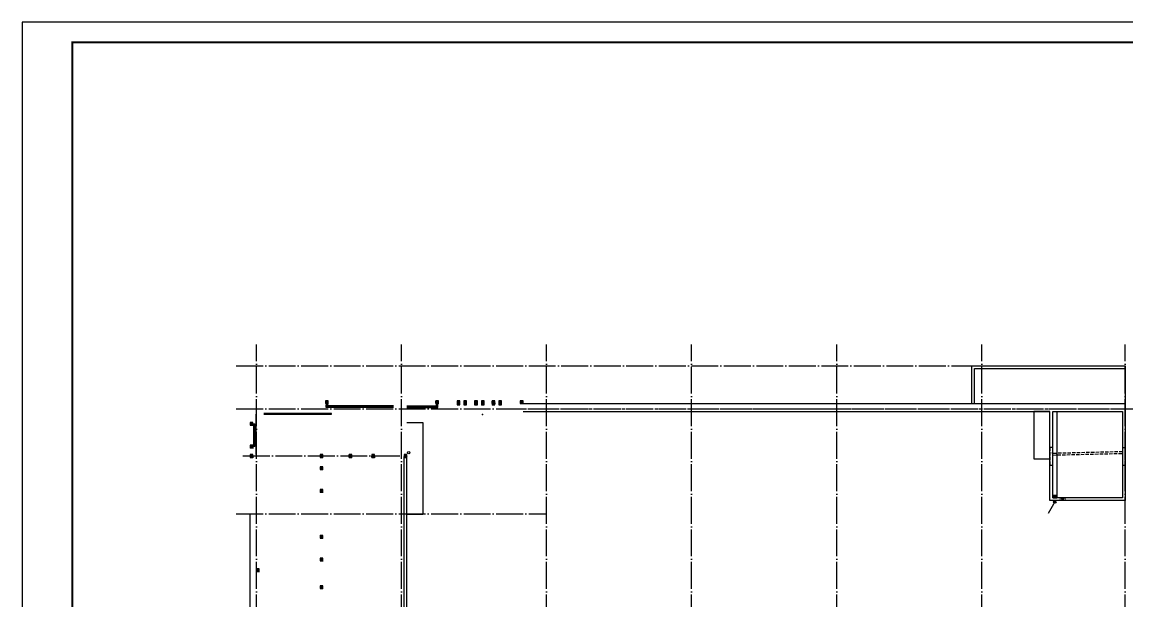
# Model space of a CAD drawing. Extents: x 6843040 to 15500510, y -6507076 to -4940511.
# Drawn here: x 9352617 to 9434853, y -5504777 to -5461736 of the extents above; entities that cross this region are included whole.
import ezdxf

# ---------------------------------------------------------------- set-up
doc = ezdxf.new("R2010")
doc.units = 0
doc.header["$LTSCALE"] = 1000
doc.header["$MEASUREMENT"] = 0
doc.linetypes.add('DASH', pattern=[0.35, 0.25, -0.1])
doc.linetypes.add('DOTE', pattern=[2.42, 2, -0.2, 0.02, -0.2])
for name, color, linetype in [('8', 8, 'Continuous'), ('BAR', 1, 'Continuous'), ('COLUMN', 10, 'Continuous'), ('DIM_SYMB', 3, 'Continuous'), ('DIM_雨水', 3, 'Continuous'), ('DOTE', 8, 'DOTE'), ('FLOOR', 9, 'Continuous'), ('plan-1', 40, 'Continuous'), ('PUB_HATCH', 8, 'Continuous'), ('PUB_TITLE', 4, 'Continuous'), ('RAIL', 163, 'Continuous'), ('ROOF', 7, 'Continuous'), ('STAIR', 2, 'Continuous'), ('VPIPE-雨水', 4, 'Continuous'), ('看线', 8, 'Continuous')]:
    doc.layers.add(name, color=color, linetype=linetype)

# ---------------------------------------------------------------- blocks, each defined once
blk = doc.blocks.new('电梯机房层构造柱0911')
at = {"layer": 'PUB_HATCH'}
h = blk.add_hatch(dxfattribs=at)
h.set_pattern_fill('钢筋混凝土', color=256, scale=25, angle=90, style=0)
h.set_pattern_definition([(134.999998, (-1437225.307, 1006033.8), (-44.194175, -44.194172), []), (140, (-1437225.3, 1006033.8), (15.68804, 179.315045), [18.75, -206.25]), (85, (-1437225.3, 1006033.8), (-188.048035, -34.68783), [15, -165]), (190.4514, (-1437224, 1006048.74), (-172.35988, 144.62735), [15.93505, -175.28553]), (136.1842, (-1437275.3, 1006033.8), (41.37976, 266.81026), [28.125, -309.375]), (186.6356, (-1437271.86, 1006056.03), (-243.52946, 233.66568), [23.90257, -262.92825]), (81.1842, (-1437275.3, 1006033.8), (-243.52964, 233.6655), [22.5, -247.5]), (111, (-1437262.8, 1006058.8), (100.65473, 149.22676), [18.75, -206.25]), (56, (-1437262.8, 1006058.8), (-181.28751, 60.82884), [15, -165]), (161.4514, (-1437254.42, 1006071.24), (-80.63262, 210.05566), [15.93505, -175.28553]), (127.499998, (-1437225.307, 1006033.8), (-83.223463, 3.039967), [0, -163, 0, -167.5, 0, -165.625]), (97.499998, (-1437225.31, 1006033.8), (-98.602926, 65.767388), [0, -95.5, 0, -159.25, 0, -63.125]), (57.499998, (-1437225.31, 1005978.05), (5.638722, 133.455609), [0, -62.5, 0, -195, 0, -258.75]), (47.499998, (-1437225.31, 1005953.05), (-25.02624, 145.796543), [0, -81.25, 0, -129.5, 0, -183.75])])
edge = h.paths.add_edge_path()
edge.add_line((-1130809, 1273515), (-1131009, 1273515))
edge.add_line((-1130809, 1273515), (-1130809, 1273715))
edge.add_line((-1130809, 1273715), (-1131009, 1273715))
edge.add_line((-1131009, 1273715), (-1131009, 1273515))
h = blk.add_hatch(dxfattribs=at)
h.set_pattern_fill('钢筋混凝土', color=256, scale=25, angle=90, style=0)
h.set_pattern_definition([(134.999998, (-1429025.307, 1006033.8), (-44.194175, -44.194172), []), (140, (-1429025.3, 1006033.8), (15.68804, 179.315045), [18.75, -206.25]), (85, (-1429025.3, 1006033.8), (-188.048035, -34.68783), [15, -165]), (190.4514, (-1429024, 1006048.74), (-172.35988, 144.62735), [15.93505, -175.28553]), (136.1842, (-1429075.3, 1006033.8), (41.37976, 266.81026), [28.125, -309.375]), (186.6356, (-1429071.86, 1006056.03), (-243.52946, 233.66568), [23.90257, -262.92825]), (81.1842, (-1429075.3, 1006033.8), (-243.52964, 233.6655), [22.5, -247.5]), (111, (-1429062.8, 1006058.8), (100.65473, 149.22676), [18.75, -206.25]), (56, (-1429062.8, 1006058.8), (-181.28751, 60.82884), [15, -165]), (161.4514, (-1429054.42, 1006071.24), (-80.63262, 210.05566), [15.93505, -175.28553]), (127.499998, (-1429025.307, 1006033.8), (-83.223463, 3.039967), [0, -163, 0, -167.5, 0, -165.625]), (97.499998, (-1429025.31, 1006033.8), (-98.602926, 65.767388), [0, -95.5, 0, -159.25, 0, -63.125]), (57.499998, (-1429025.31, 1005978.05), (5.638722, 133.455609), [0, -62.5, 0, -195, 0, -258.75]), (47.499998, (-1429025.31, 1005953.05), (-25.02624, 145.796543), [0, -81.25, 0, -129.5, 0, -183.75])])
edge = h.paths.add_edge_path()
edge.add_line((-1122609, 1273515), (-1122809, 1273515))
edge.add_line((-1122609, 1273515), (-1122609, 1273715))
edge.add_line((-1122609, 1273715), (-1122809, 1273715))
edge.add_line((-1122809, 1273715), (-1122809, 1273515))
h = blk.add_hatch(dxfattribs=at)
h.set_pattern_fill('钢筋混凝土', color=256, scale=25, angle=90, style=0)
h.set_pattern_definition([(134.999998, (-1427425.307, 1006033.8), (-44.194175, -44.194172), []), (140, (-1427425.3, 1006033.8), (15.68804, 179.315045), [18.75, -206.25]), (85, (-1427425.3, 1006033.8), (-188.048035, -34.68783), [15, -165]), (190.4514, (-1427424, 1006048.74), (-172.35988, 144.62735), [15.93505, -175.28553]), (136.1842, (-1427475.3, 1006033.8), (41.37976, 266.81026), [28.125, -309.375]), (186.6356, (-1427471.86, 1006056.03), (-243.52946, 233.66568), [23.90257, -262.92825]), (81.1842, (-1427475.3, 1006033.8), (-243.52964, 233.6655), [22.5, -247.5]), (111, (-1427462.8, 1006058.8), (100.65473, 149.22676), [18.75, -206.25]), (56, (-1427462.8, 1006058.8), (-181.28751, 60.82884), [15, -165]), (161.4514, (-1427454.42, 1006071.24), (-80.63262, 210.05566), [15.93505, -175.28553]), (127.499998, (-1427425.307, 1006033.8), (-83.223463, 3.039967), [0, -163, 0, -167.5, 0, -165.625]), (97.499998, (-1427425.31, 1006033.8), (-98.602926, 65.767388), [0, -95.5, 0, -159.25, 0, -63.125]), (57.499998, (-1427425.31, 1005978.05), (5.638722, 133.455609), [0, -62.5, 0, -195, 0, -258.75]), (47.499998, (-1427425.31, 1005953.05), (-25.02624, 145.796543), [0, -81.25, 0, -129.5, 0, -183.75])])
edge = h.paths.add_edge_path()
edge.add_line((-1121009, 1273415), (-1121209, 1273415))
edge.add_line((-1121009, 1273415), (-1121009, 1273715))
edge.add_line((-1121009, 1273715), (-1121209, 1273715))
edge.add_line((-1121209, 1273715), (-1121209, 1273415))
h = blk.add_hatch(dxfattribs=at)
h.set_pattern_fill('钢筋混凝土', color=256, scale=25, angle=90, style=0)
h.set_pattern_definition([(134.999998, (-1426925.307, 1006033.8), (-44.194175, -44.194172), []), (140, (-1426925.3, 1006033.8), (15.68804, 179.315045), [18.75, -206.25]), (85, (-1426925.3, 1006033.8), (-188.048035, -34.68783), [15, -165]), (190.4514, (-1426924, 1006048.74), (-172.35988, 144.62735), [15.93505, -175.28553]), (136.1842, (-1426975.3, 1006033.8), (41.37976, 266.81026), [28.125, -309.375]), (186.6356, (-1426971.86, 1006056.03), (-243.52946, 233.66568), [23.90257, -262.92825]), (81.1842, (-1426975.3, 1006033.8), (-243.52964, 233.6655), [22.5, -247.5]), (111, (-1426962.8, 1006058.8), (100.65473, 149.22676), [18.75, -206.25]), (56, (-1426962.8, 1006058.8), (-181.28751, 60.82884), [15, -165]), (161.4514, (-1426954.42, 1006071.24), (-80.63262, 210.05566), [15.93505, -175.28553]), (127.499998, (-1426925.307, 1006033.8), (-83.223463, 3.039967), [0, -163, 0, -167.5, 0, -165.625]), (97.499998, (-1426925.31, 1006033.8), (-98.602926, 65.767388), [0, -95.5, 0, -159.25, 0, -63.125]), (57.499998, (-1426925.31, 1005978.05), (5.638722, 133.455609), [0, -62.5, 0, -195, 0, -258.75]), (47.499998, (-1426925.31, 1005953.05), (-25.02624, 145.796543), [0, -81.25, 0, -129.5, 0, -183.75])])
edge = h.paths.add_edge_path()
edge.add_line((-1120509, 1273415), (-1120709, 1273415))
edge.add_line((-1120509, 1273415), (-1120509, 1273715))
edge.add_line((-1120509, 1273715), (-1120709, 1273715))
edge.add_line((-1120709, 1273715), (-1120709, 1273415))
h = blk.add_hatch(dxfattribs=at)
h.set_pattern_fill('钢筋混凝土', color=256, scale=25, angle=90, style=0)
h.set_pattern_definition([(134.999998, (-1426125.305, 1006033.8), (-44.194175, -44.194172), []), (140, (-1426125.3, 1006033.8), (15.68804, 179.315045), [18.75, -206.25]), (85, (-1426125.3, 1006033.8), (-188.048035, -34.68783), [15, -165]), (190.4514, (-1426124, 1006048.74), (-172.35988, 144.62735), [15.93505, -175.28553]), (136.1842, (-1426175.3, 1006033.8), (41.37976, 266.81026), [28.125, -309.375]), (186.6356, (-1426171.86, 1006056.03), (-243.52946, 233.66568), [23.90257, -262.92825]), (81.1842, (-1426175.3, 1006033.8), (-243.52964, 233.6655), [22.5, -247.5]), (111, (-1426162.8, 1006058.8), (100.65473, 149.22676), [18.75, -206.25]), (56, (-1426162.8, 1006058.8), (-181.28751, 60.82884), [15, -165]), (161.4514, (-1426154.42, 1006071.24), (-80.63262, 210.05566), [15.93505, -175.28553]), (127.499998, (-1426125.305, 1006033.8), (-83.223463, 3.039967), [0, -163, 0, -167.5, 0, -165.625]), (97.499998, (-1426125.305, 1006033.8), (-98.602926, 65.767388), [0, -95.5, 0, -159.25, 0, -63.125]), (57.499998, (-1426125.305, 1005978.05), (5.638722, 133.455609), [0, -62.5, 0, -195, 0, -258.75]), (47.499998, (-1426125.3, 1005953.05), (-25.02624, 145.796543), [0, -81.25, 0, -129.5, 0, -183.75])])
edge = h.paths.add_edge_path()
edge.add_line((-1119709, 1273415), (-1119909, 1273415))
edge.add_line((-1119709, 1273415), (-1119709, 1273715))
edge.add_line((-1119709, 1273715), (-1119909, 1273715))
edge.add_line((-1119909, 1273715), (-1119909, 1273415))
h = blk.add_hatch(dxfattribs=at)
h.set_pattern_fill('钢筋混凝土', color=256, scale=25, angle=90, style=0)
h.set_pattern_definition([(134.999998, (-1425625.305, 1006033.8), (-44.194175, -44.194172), []), (140, (-1425625.3, 1006033.8), (15.68804, 179.315045), [18.75, -206.25]), (85, (-1425625.3, 1006033.8), (-188.048035, -34.68783), [15, -165]), (190.4514, (-1425624, 1006048.74), (-172.35988, 144.62735), [15.93505, -175.28553]), (136.1842, (-1425675.3, 1006033.8), (41.37976, 266.81026), [28.125, -309.375]), (186.6356, (-1425671.86, 1006056.03), (-243.52946, 233.66568), [23.90257, -262.92825]), (81.1842, (-1425675.3, 1006033.8), (-243.52964, 233.6655), [22.5, -247.5]), (111, (-1425662.8, 1006058.8), (100.65473, 149.22676), [18.75, -206.25]), (56, (-1425662.8, 1006058.8), (-181.28751, 60.82884), [15, -165]), (161.4514, (-1425654.42, 1006071.24), (-80.63262, 210.05566), [15.93505, -175.28553]), (127.499998, (-1425625.305, 1006033.8), (-83.223463, 3.039967), [0, -163, 0, -167.5, 0, -165.625]), (97.499998, (-1425625.305, 1006033.8), (-98.602926, 65.767388), [0, -95.5, 0, -159.25, 0, -63.125]), (57.499998, (-1425625.305, 1005978.05), (5.638722, 133.455609), [0, -62.5, 0, -195, 0, -258.75]), (47.499998, (-1425625.3, 1005953.05), (-25.02624, 145.796543), [0, -81.25, 0, -129.5, 0, -183.75])])
edge = h.paths.add_edge_path()
edge.add_line((-1119209, 1273415), (-1119409, 1273415))
edge.add_line((-1119209, 1273415), (-1119209, 1273715))
edge.add_line((-1119209, 1273715), (-1119409, 1273715))
edge.add_line((-1119409, 1273715), (-1119409, 1273415))
h = blk.add_hatch(dxfattribs=at)
h.set_pattern_fill('钢筋混凝土', color=256, scale=25, angle=90, style=0)
h.set_pattern_definition([(134.999998, (-1424825.305, 1006033.8), (-44.194175, -44.194172), []), (140, (-1424825.3, 1006033.8), (15.68804, 179.315045), [18.75, -206.25]), (85, (-1424825.3, 1006033.8), (-188.048035, -34.68783), [15, -165]), (190.4514, (-1424824, 1006048.74), (-172.35988, 144.62735), [15.93505, -175.28553]), (136.1842, (-1424875.3, 1006033.8), (41.37976, 266.81026), [28.125, -309.375]), (186.6356, (-1424871.86, 1006056.03), (-243.52946, 233.66568), [23.90257, -262.92825]), (81.1842, (-1424875.3, 1006033.8), (-243.52964, 233.6655), [22.5, -247.5]), (111, (-1424862.8, 1006058.8), (100.65473, 149.22676), [18.75, -206.25]), (56, (-1424862.8, 1006058.8), (-181.28751, 60.82884), [15, -165]), (161.4514, (-1424854.42, 1006071.24), (-80.63262, 210.05566), [15.93505, -175.28553]), (127.499998, (-1424825.305, 1006033.8), (-83.223463, 3.039967), [0, -163, 0, -167.5, 0, -165.625]), (97.499998, (-1424825.305, 1006033.8), (-98.602926, 65.767388), [0, -95.5, 0, -159.25, 0, -63.125]), (57.499998, (-1424825.305, 1005978.05), (5.638722, 133.455609), [0, -62.5, 0, -195, 0, -258.75]), (47.499998, (-1424825.3, 1005953.05), (-25.02624, 145.796543), [0, -81.25, 0, -129.5, 0, -183.75])])
edge = h.paths.add_edge_path()
edge.add_line((-1118409, 1273415), (-1118609, 1273415))
edge.add_line((-1118409, 1273415), (-1118409, 1273715))
edge.add_line((-1118409, 1273715), (-1118609, 1273715))
edge.add_line((-1118609, 1273715), (-1118609, 1273415))
h = blk.add_hatch(dxfattribs=at)
h.set_pattern_fill('钢筋混凝土', color=256, scale=25, angle=90, style=0)
h.set_pattern_definition([(134.999998, (-1424325.305, 1006033.8), (-44.194175, -44.194172), []), (140, (-1424325.3, 1006033.8), (15.68804, 179.315045), [18.75, -206.25]), (85, (-1424325.3, 1006033.8), (-188.048035, -34.68783), [15, -165]), (190.4514, (-1424324, 1006048.74), (-172.35988, 144.62735), [15.93505, -175.28553]), (136.1842, (-1424375.3, 1006033.8), (41.37976, 266.81026), [28.125, -309.375]), (186.6356, (-1424371.86, 1006056.03), (-243.52946, 233.66568), [23.90257, -262.92825]), (81.1842, (-1424375.3, 1006033.8), (-243.52964, 233.6655), [22.5, -247.5]), (111, (-1424362.8, 1006058.8), (100.65473, 149.22676), [18.75, -206.25]), (56, (-1424362.8, 1006058.8), (-181.28751, 60.82884), [15, -165]), (161.4514, (-1424354.42, 1006071.24), (-80.63262, 210.05566), [15.93505, -175.28553]), (127.499998, (-1424325.305, 1006033.8), (-83.223463, 3.039967), [0, -163, 0, -167.5, 0, -165.625]), (97.499998, (-1424325.305, 1006033.8), (-98.602926, 65.767388), [0, -95.5, 0, -159.25, 0, -63.125]), (57.499998, (-1424325.305, 1005978.05), (5.638722, 133.455609), [0, -62.5, 0, -195, 0, -258.75]), (47.499998, (-1424325.3, 1005953.05), (-25.02624, 145.796543), [0, -81.25, 0, -129.5, 0, -183.75])])
edge = h.paths.add_edge_path()
edge.add_line((-1117909, 1273415), (-1118109, 1273415))
edge.add_line((-1117909, 1273415), (-1117909, 1273715))
edge.add_line((-1117909, 1273715), (-1118109, 1273715))
edge.add_line((-1118109, 1273715), (-1118109, 1273415))
h = blk.add_hatch(dxfattribs=at)
h.set_pattern_fill('钢筋混凝土', color=256, scale=25, angle=90, style=0)
h.set_pattern_definition([(134.999998, (-1422725.307, 1006033.8), (-44.194175, -44.194172), []), (140, (-1422725.3, 1006033.8), (15.68804, 179.315045), [18.75, -206.25]), (85, (-1422725.3, 1006033.8), (-188.048035, -34.68783), [15, -165]), (190.4514, (-1422724, 1006048.74), (-172.35988, 144.62735), [15.93505, -175.28553]), (136.1842, (-1422775.3, 1006033.8), (41.37976, 266.81026), [28.125, -309.375]), (186.6356, (-1422771.86, 1006056.03), (-243.52946, 233.66568), [23.90257, -262.92825]), (81.1842, (-1422775.3, 1006033.8), (-243.52964, 233.6655), [22.5, -247.5]), (111, (-1422762.8, 1006058.8), (100.65473, 149.22676), [18.75, -206.25]), (56, (-1422762.8, 1006058.8), (-181.28751, 60.82884), [15, -165]), (161.4514, (-1422754.42, 1006071.24), (-80.63262, 210.05566), [15.93505, -175.28553]), (127.499998, (-1422725.307, 1006033.8), (-83.223463, 3.039967), [0, -163, 0, -167.5, 0, -165.625]), (97.499998, (-1422725.31, 1006033.8), (-98.602926, 65.767388), [0, -95.5, 0, -159.25, 0, -63.125]), (57.499998, (-1422725.31, 1005978.05), (5.638722, 133.455609), [0, -62.5, 0, -195, 0, -258.75]), (47.499998, (-1422725.31, 1005953.05), (-25.02624, 145.796543), [0, -81.25, 0, -129.5, 0, -183.75])])
edge = h.paths.add_edge_path()
edge.add_line((-1116309, 1273515), (-1116509, 1273515))
edge.add_line((-1116309, 1273515), (-1116309, 1273715))
edge.add_line((-1116309, 1273715), (-1116509, 1273715))
edge.add_line((-1116509, 1273715), (-1116509, 1273515))
h = blk.add_hatch(dxfattribs=at)
h.set_pattern_fill('钢筋混凝土', color=256, scale=25, angle=90, style=0)
h.set_pattern_definition([(134.999998, (-1442825.3, 1004433.8), (-44.194175, -44.194172), []), (140, (-1442825.3, 1004433.8), (15.68804, 179.315045), [18.75, -206.25]), (85, (-1442825.3, 1004433.8), (-188.048035, -34.68783), [15, -165]), (190.4514, (-1442824, 1004448.74), (-172.35988, 144.62735), [15.93505, -175.28553]), (136.1842, (-1442875.3, 1004433.8), (41.37976, 266.81026), [28.125, -309.375]), (186.6356, (-1442871.85, 1004456.03), (-243.52946, 233.66568), [23.90257, -262.92825]), (81.1842, (-1442875.3, 1004433.8), (-243.52964, 233.6655), [22.5, -247.5]), (111, (-1442862.8, 1004458.8), (100.65473, 149.22676), [18.75, -206.25]), (56, (-1442862.8, 1004458.8), (-181.28751, 60.82884), [15, -165]), (161.4514, (-1442854.41, 1004471.24), (-80.63262, 210.05566), [15.93505, -175.28553]), (127.499998, (-1442825.3, 1004433.8), (-83.223463, 3.039967), [0, -163, 0, -167.5, 0, -165.625]), (97.499998, (-1442825.3, 1004433.8), (-98.602926, 65.767388), [0, -95.5, 0, -159.25, 0, -63.125]), (57.499998, (-1442825.3, 1004378.05), (5.638722, 133.455609), [0, -62.5, 0, -195, 0, -258.75]), (47.499998, (-1442825.3, 1004353.05), (-25.02624, 145.796543), [0, -81.25, 0, -129.5, 0, -183.75])])
edge = h.paths.add_edge_path()
edge.add_line((-1136409, 1271915), (-1136609, 1271915))
edge.add_line((-1136409, 1271915), (-1136409, 1272115))
edge.add_line((-1136409, 1272115), (-1136609, 1272115))
edge.add_line((-1136609, 1272115), (-1136609, 1271915))
h = blk.add_hatch(dxfattribs=at)
h.set_pattern_fill('钢筋混凝土', color=256, scale=25, angle=90, style=0)
h.set_pattern_definition([(134.999998, (-1442825.3, 1002733.8), (-44.194175, -44.194172), []), (140, (-1442825.3, 1002733.8), (15.68804, 179.315045), [18.75, -206.25]), (85, (-1442825.3, 1002733.8), (-188.048035, -34.68783), [15, -165]), (190.4514, (-1442824, 1002748.74), (-172.35988, 144.62735), [15.93505, -175.28553]), (136.1842, (-1442875.3, 1002733.8), (41.37976, 266.81026), [28.125, -309.375]), (186.6356, (-1442871.85, 1002756.03), (-243.52946, 233.66568), [23.90257, -262.92825]), (81.1842, (-1442875.3, 1002733.8), (-243.52964, 233.6655), [22.5, -247.5]), (111, (-1442862.8, 1002758.8), (100.65473, 149.22676), [18.75, -206.25]), (56, (-1442862.8, 1002758.8), (-181.28751, 60.82884), [15, -165]), (161.4514, (-1442854.41, 1002771.24), (-80.63262, 210.05566), [15.93505, -175.28553]), (127.499998, (-1442825.3, 1002733.8), (-83.223463, 3.039967), [0, -163, 0, -167.5, 0, -165.625]), (97.499998, (-1442825.3, 1002733.8), (-98.602926, 65.767388), [0, -95.5, 0, -159.25, 0, -63.125]), (57.499998, (-1442825.3, 1002678.05), (5.638722, 133.455609), [0, -62.5, 0, -195, 0, -258.75]), (47.499998, (-1442825.3, 1002653.05), (-25.02624, 145.796543), [0, -81.25, 0, -129.5, 0, -183.75])])
edge = h.paths.add_edge_path()
edge.add_line((-1136409, 1270215), (-1136609, 1270215))
edge.add_line((-1136409, 1270215), (-1136409, 1270415))
edge.add_line((-1136409, 1270415), (-1136609, 1270415))
edge.add_line((-1136609, 1270415), (-1136609, 1270215))
h = blk.add_hatch(dxfattribs=at)
h.set_pattern_fill('钢筋混凝土', color=256, scale=25, angle=90, style=0)
h.set_pattern_definition([(134.999998, (-1442825.307, 1002033.8), (-44.194175, -44.194172), []), (140, (-1442825.3, 1002033.8), (15.68804, 179.315045), [18.75, -206.25]), (85, (-1442825.3, 1002033.8), (-188.048035, -34.68783), [15, -165]), (190.4514, (-1442824, 1002048.74), (-172.35988, 144.62735), [15.93505, -175.28553]), (136.1842, (-1442875.3, 1002033.8), (41.37976, 266.81026), [28.125, -309.375]), (186.6356, (-1442871.86, 1002056.03), (-243.52946, 233.66568), [23.90257, -262.92825]), (81.1842, (-1442875.3, 1002033.8), (-243.52964, 233.6655), [22.5, -247.5]), (111, (-1442862.8, 1002058.8), (100.65473, 149.22676), [18.75, -206.25]), (56, (-1442862.8, 1002058.8), (-181.28751, 60.82884), [15, -165]), (161.4514, (-1442854.42, 1002071.24), (-80.63262, 210.05566), [15.93505, -175.28553]), (127.499998, (-1442825.307, 1002033.8), (-83.223463, 3.039967), [0, -163, 0, -167.5, 0, -165.625]), (97.499998, (-1442825.31, 1002033.8), (-98.602926, 65.767388), [0, -95.5, 0, -159.25, 0, -63.125]), (57.499998, (-1442825.31, 1001978.05), (5.638722, 133.455609), [0, -62.5, 0, -195, 0, -258.75]), (47.499998, (-1442825.31, 1001953.05), (-25.02624, 145.796543), [0, -81.25, 0, -129.5, 0, -183.75])])
edge = h.paths.add_edge_path()
edge.add_line((-1136409, 1269515), (-1136609, 1269515))
edge.add_line((-1136409, 1269515), (-1136409, 1269715))
edge.add_line((-1136409, 1269715), (-1136609, 1269715))
edge.add_line((-1136609, 1269715), (-1136609, 1269515))
h = blk.add_hatch(dxfattribs=at)
h.set_pattern_fill('钢筋混凝土', color=256, scale=25, angle=90, style=0)
h.set_pattern_definition([(134.999998, (-1437625.3, 1002033.8), (-44.194175, -44.194172), []), (140, (-1437625.3, 1002033.8), (15.68804, 179.315045), [18.75, -206.25]), (85, (-1437625.3, 1002033.8), (-188.048035, -34.68783), [15, -165]), (190.4514, (-1437624, 1002048.74), (-172.35988, 144.62735), [15.93505, -175.28553]), (136.1842, (-1437675.3, 1002033.8), (41.37976, 266.81026), [28.125, -309.375]), (186.6356, (-1437671.85, 1002056.03), (-243.52946, 233.66568), [23.90257, -262.92825]), (81.1842, (-1437675.3, 1002033.8), (-243.52964, 233.6655), [22.5, -247.5]), (111, (-1437662.8, 1002058.8), (100.65473, 149.22676), [18.75, -206.25]), (56, (-1437662.8, 1002058.8), (-181.28751, 60.82884), [15, -165]), (161.4514, (-1437654.41, 1002071.24), (-80.63262, 210.05566), [15.93505, -175.28553]), (127.499998, (-1437625.3, 1002033.8), (-83.223463, 3.039967), [0, -163, 0, -167.5, 0, -165.625]), (97.499998, (-1437625.3, 1002033.8), (-98.602926, 65.767388), [0, -95.5, 0, -159.25, 0, -63.125]), (57.499998, (-1437625.3, 1001978.05), (5.638722, 133.455609), [0, -62.5, 0, -195, 0, -258.75]), (47.499998, (-1437625.3, 1001953.05), (-25.02624, 145.796543), [0, -81.25, 0, -129.5, 0, -183.75])])
edge = h.paths.add_edge_path()
edge.add_line((-1131209, 1269515), (-1131409, 1269515))
edge.add_line((-1131209, 1269515), (-1131209, 1269715))
edge.add_line((-1131209, 1269715), (-1131409, 1269715))
edge.add_line((-1131409, 1269715), (-1131409, 1269515))
h = blk.add_hatch(dxfattribs=at)
h.set_pattern_fill('钢筋混凝土', color=256, scale=25, angle=90, style=0)
h.set_pattern_definition([(134.999998, (-1435475.304, 1002033.8), (-44.194175, -44.194172), []), (140, (-1435475.3, 1002033.8), (15.68804, 179.315045), [18.75, -206.25]), (85, (-1435475.3, 1002033.8), (-188.048035, -34.68783), [15, -165]), (190.4514, (-1435474, 1002048.74), (-172.35988, 144.62735), [15.93505, -175.28553]), (136.1842, (-1435525.3, 1002033.8), (41.37976, 266.81026), [28.125, -309.375]), (186.6356, (-1435521.86, 1002056.03), (-243.52946, 233.66568), [23.90257, -262.92825]), (81.1842, (-1435525.3, 1002033.8), (-243.52964, 233.6655), [22.5, -247.5]), (111, (-1435512.8, 1002058.8), (100.65473, 149.22676), [18.75, -206.25]), (56, (-1435512.8, 1002058.8), (-181.28751, 60.82884), [15, -165]), (161.4514, (-1435504.42, 1002071.24), (-80.63262, 210.05566), [15.93505, -175.28553]), (127.499998, (-1435475.304, 1002033.8), (-83.223463, 3.039967), [0, -163, 0, -167.5, 0, -165.625]), (97.499998, (-1435475.3, 1002033.8), (-98.602926, 65.767388), [0, -95.5, 0, -159.25, 0, -63.125]), (57.499998, (-1435475.304, 1001978.05), (5.638722, 133.455609), [0, -62.5, 0, -195, 0, -258.75]), (47.499998, (-1435475.3, 1001953.05), (-25.02624, 145.796543), [0, -81.25, 0, -129.5, 0, -183.75])])
edge = h.paths.add_edge_path()
edge.add_line((-1129059, 1269515), (-1129259, 1269515))
edge.add_line((-1129059, 1269515), (-1129059, 1269715))
edge.add_line((-1129059, 1269715), (-1129259, 1269715))
edge.add_line((-1129259, 1269715), (-1129259, 1269515))
h = blk.add_hatch(dxfattribs=at)
h.set_pattern_fill('钢筋混凝土', color=256, scale=25, angle=90, style=0)
h.set_pattern_definition([(134.999998, (-1433775.303, 1002033.8), (-44.194175, -44.194172), []), (140, (-1433775.3, 1002033.8), (15.68804, 179.315045), [18.75, -206.25]), (85, (-1433775.3, 1002033.8), (-188.048035, -34.68783), [15, -165]), (190.4514, (-1433774, 1002048.74), (-172.35988, 144.62735), [15.93505, -175.28553]), (136.1842, (-1433825.3, 1002033.8), (41.37976, 266.81026), [28.125, -309.375]), (186.6356, (-1433821.85, 1002056.03), (-243.52946, 233.66568), [23.90257, -262.92825]), (81.1842, (-1433825.3, 1002033.8), (-243.52964, 233.6655), [22.5, -247.5]), (111, (-1433812.8, 1002058.8), (100.65473, 149.22676), [18.75, -206.25]), (56, (-1433812.8, 1002058.8), (-181.28751, 60.82884), [15, -165]), (161.4514, (-1433804.42, 1002071.24), (-80.63262, 210.05566), [15.93505, -175.28553]), (127.499998, (-1433775.303, 1002033.8), (-83.223463, 3.039967), [0, -163, 0, -167.5, 0, -165.625]), (97.499998, (-1433775.3, 1002033.8), (-98.602926, 65.767388), [0, -95.5, 0, -159.25, 0, -63.125]), (57.499998, (-1433775.3, 1001978.05), (5.638722, 133.455609), [0, -62.5, 0, -195, 0, -258.75]), (47.499998, (-1433775.3, 1001953.05), (-25.02624, 145.796543), [0, -81.25, 0, -129.5, 0, -183.75])])
edge = h.paths.add_edge_path()
edge.add_line((-1127359, 1269515), (-1127559, 1269515))
edge.add_line((-1127359, 1269515), (-1127359, 1269715))
edge.add_line((-1127359, 1269715), (-1127559, 1269715))
edge.add_line((-1127559, 1269715), (-1127559, 1269515))
h = blk.add_hatch(dxfattribs=at)
h.set_pattern_fill('钢筋混凝土', color=256, scale=25, angle=90, style=0)
h.set_pattern_definition([(134.999998, (-1431375.3, 1002033.8), (-44.194175, -44.194172), []), (140, (-1431375.3, 1002033.8), (15.68804, 179.315045), [18.75, -206.25]), (85, (-1431375.3, 1002033.8), (-188.048035, -34.68783), [15, -165]), (190.4514, (-1431373.99, 1002048.74), (-172.35988, 144.62735), [15.93505, -175.28553]), (136.1842, (-1431425.3, 1002033.8), (41.37976, 266.81026), [28.125, -309.375]), (186.6356, (-1431421.85, 1002056.03), (-243.52946, 233.66568), [23.90257, -262.92825]), (81.1842, (-1431425.3, 1002033.8), (-243.52964, 233.6655), [22.5, -247.5]), (111, (-1431412.8, 1002058.8), (100.65473, 149.22676), [18.75, -206.25]), (56, (-1431412.8, 1002058.8), (-181.28751, 60.82884), [15, -165]), (161.4514, (-1431404.41, 1002071.24), (-80.63262, 210.05566), [15.93505, -175.28553]), (127.499998, (-1431375.3, 1002033.8), (-83.223463, 3.039967), [0, -163, 0, -167.5, 0, -165.625]), (97.499998, (-1431375.3, 1002033.8), (-98.602926, 65.767388), [0, -95.5, 0, -159.25, 0, -63.125]), (57.499998, (-1431375.3, 1001978.05), (5.638722, 133.455609), [0, -62.5, 0, -195, 0, -258.75]), (47.499998, (-1431375.3, 1001953.05), (-25.02624, 145.796543), [0, -81.25, 0, -129.5, 0, -183.75])])
edge = h.paths.add_edge_path()
edge.add_line((-1124959, 1269515), (-1125159, 1269515))
edge.add_line((-1124959, 1269515), (-1124959, 1269715))
edge.add_line((-1124959, 1269715), (-1125159, 1269715))
edge.add_line((-1125159, 1269715), (-1125159, 1269515))
h = blk.add_hatch(dxfattribs=at)
h.set_pattern_fill('钢筋混凝土', color=256, scale=25, angle=90, style=0)
h.set_pattern_definition([(134.999998, (-1437625.3, 1001133.8), (-44.194175, -44.194172), []), (140, (-1437625.3, 1001133.8), (15.68804, 179.315045), [18.75, -206.25]), (85, (-1437625.3, 1001133.8), (-188.048035, -34.68783), [15, -165]), (190.4514, (-1437624, 1001148.74), (-172.35988, 144.62735), [15.93505, -175.28553]), (136.1842, (-1437675.3, 1001133.8), (41.37976, 266.81026), [28.125, -309.375]), (186.6356, (-1437671.85, 1001156.03), (-243.52946, 233.66568), [23.90257, -262.92825]), (81.1842, (-1437675.3, 1001133.8), (-243.52964, 233.6655), [22.5, -247.5]), (111, (-1437662.8, 1001158.8), (100.65473, 149.22676), [18.75, -206.25]), (56, (-1437662.8, 1001158.8), (-181.28751, 60.82884), [15, -165]), (161.4514, (-1437654.41, 1001171.24), (-80.63262, 210.05566), [15.93505, -175.28553]), (127.499998, (-1437625.3, 1001133.8), (-83.223463, 3.039967), [0, -163, 0, -167.5, 0, -165.625]), (97.499998, (-1437625.3, 1001133.8), (-98.602926, 65.767388), [0, -95.5, 0, -159.25, 0, -63.125]), (57.499998, (-1437625.3, 1001078.05), (5.638722, 133.455609), [0, -62.5, 0, -195, 0, -258.75]), (47.499998, (-1437625.3, 1001053.05), (-25.02624, 145.796543), [0, -81.25, 0, -129.5, 0, -183.75])])
edge = h.paths.add_edge_path()
edge.add_line((-1131209, 1268615), (-1131409, 1268615))
edge.add_line((-1131209, 1268615), (-1131209, 1268815))
edge.add_line((-1131209, 1268815), (-1131409, 1268815))
edge.add_line((-1131409, 1268815), (-1131409, 1268615))
h = blk.add_hatch(dxfattribs=at)
h.set_pattern_fill('钢筋混凝土', color=256, scale=25, angle=90, style=0)
h.set_pattern_definition([(134.999998, (-1437625.307, 999433.8), (-44.194175, -44.194172), []), (140, (-1437625.3, 999433.8), (15.68804, 179.315045), [18.75, -206.25]), (85, (-1437625.3, 999433.8), (-188.048035, -34.68783), [15, -165]), (190.4514, (-1437624, 999448.74), (-172.35988, 144.62735), [15.93505, -175.28553]), (136.1842, (-1437675.3, 999433.8), (41.37976, 266.81026), [28.125, -309.375]), (186.6356, (-1437671.86, 999456.03), (-243.52946, 233.66568), [23.90257, -262.92825]), (81.1842, (-1437675.3, 999433.8), (-243.52964, 233.6655), [22.5, -247.5]), (111, (-1437662.8, 999458.8), (100.65473, 149.22676), [18.75, -206.25]), (56, (-1437662.8, 999458.8), (-181.28751, 60.82884), [15, -165]), (161.4514, (-1437654.42, 999471.24), (-80.63262, 210.05566), [15.93505, -175.28553]), (127.499998, (-1437625.307, 999433.8), (-83.223463, 3.039967), [0, -163, 0, -167.5, 0, -165.625]), (97.499998, (-1437625.31, 999433.8), (-98.602926, 65.767388), [0, -95.5, 0, -159.25, 0, -63.125]), (57.499998, (-1437625.31, 999378.05), (5.638722, 133.455609), [0, -62.5, 0, -195, 0, -258.75]), (47.499998, (-1437625.31, 999353.05), (-25.02624, 145.796543), [0, -81.25, 0, -129.5, 0, -183.75])])
edge = h.paths.add_edge_path()
edge.add_line((-1131209, 1266915), (-1131409, 1266915))
edge.add_line((-1131209, 1266915), (-1131209, 1267115))
edge.add_line((-1131209, 1267115), (-1131409, 1267115))
edge.add_line((-1131409, 1267115), (-1131409, 1266915))
h = blk.add_hatch(dxfattribs=at)
h.set_pattern_fill('钢筋混凝土', color=256, scale=25, angle=90, style=0)
h.set_pattern_definition([(134.999998, (-1437625.29, 996033.8), (-44.194175, -44.194172), []), (140, (-1437625.3, 996033.8), (15.68804, 179.315045), [18.75, -206.25]), (85, (-1437625.3, 996033.8), (-188.048035, -34.68783), [15, -165]), (190.4514, (-1437623.99, 996048.74), (-172.35988, 144.62735), [15.93505, -175.28553]), (136.1842, (-1437675.3, 996033.8), (41.37976, 266.81026), [28.125, -309.375]), (186.6356, (-1437671.84, 996056.04), (-243.52946, 233.66568), [23.90257, -262.92825]), (81.1842, (-1437675.3, 996033.8), (-243.52964, 233.6655), [22.5, -247.5]), (111, (-1437662.8, 996058.8), (100.65473, 149.22676), [18.75, -206.25]), (56, (-1437662.8, 996058.8), (-181.28751, 60.82884), [15, -165]), (161.4514, (-1437654.4, 996071.24), (-80.63262, 210.05566), [15.93505, -175.28553]), (127.499998, (-1437625.29, 996033.8), (-83.223463, 3.039967), [0, -163, 0, -167.5, 0, -165.625]), (97.499998, (-1437625.29, 996033.8), (-98.602926, 65.767388), [0, -95.5, 0, -159.25, 0, -63.125]), (57.499998, (-1437625.29, 995978.05), (5.638722, 133.455609), [0, -62.5, 0, -195, 0, -258.75]), (47.499998, (-1437625.29, 995953.05), (-25.02624, 145.796543), [0, -81.25, 0, -129.5, 0, -183.75])])
edge = h.paths.add_edge_path()
edge.add_line((-1131209, 1263515), (-1131409, 1263515))
edge.add_line((-1131209, 1263515), (-1131209, 1263715))
edge.add_line((-1131209, 1263715), (-1131409, 1263715))
edge.add_line((-1131409, 1263715), (-1131409, 1263515))
h = blk.add_hatch(dxfattribs=at)
h.set_pattern_fill('钢筋混凝土', color=256, scale=25, angle=90, style=0)
h.set_pattern_definition([(134.999998, (-1437625.29, 994333.8), (-44.194175, -44.194172), []), (140, (-1437625.3, 994333.8), (15.68804, 179.315045), [18.75, -206.25]), (85, (-1437625.3, 994333.8), (-188.048035, -34.68783), [15, -165]), (190.4514, (-1437623.99, 994348.74), (-172.35988, 144.62735), [15.93505, -175.28553]), (136.1842, (-1437675.3, 994333.8), (41.37976, 266.81026), [28.125, -309.375]), (186.6356, (-1437671.84, 994356.04), (-243.52946, 233.66568), [23.90257, -262.92825]), (81.1842, (-1437675.3, 994333.8), (-243.52964, 233.6655), [22.5, -247.5]), (111, (-1437662.8, 994358.8), (100.65473, 149.22676), [18.75, -206.25]), (56, (-1437662.8, 994358.8), (-181.28751, 60.82884), [15, -165]), (161.4514, (-1437654.4, 994371.24), (-80.63262, 210.05566), [15.93505, -175.28553]), (127.499998, (-1437625.29, 994333.8), (-83.223463, 3.039967), [0, -163, 0, -167.5, 0, -165.625]), (97.499998, (-1437625.29, 994333.8), (-98.602926, 65.767388), [0, -95.5, 0, -159.25, 0, -63.125]), (57.499998, (-1437625.29, 994278.05), (5.638722, 133.455609), [0, -62.5, 0, -195, 0, -258.75]), (47.499998, (-1437625.29, 994253.05), (-25.02624, 145.796543), [0, -81.25, 0, -129.5, 0, -183.75])])
edge = h.paths.add_edge_path()
edge.add_line((-1131209, 1261815), (-1131409, 1261815))
edge.add_line((-1131209, 1261815), (-1131209, 1262015))
edge.add_line((-1131209, 1262015), (-1131409, 1262015))
edge.add_line((-1131409, 1262015), (-1131409, 1261815))
h = blk.add_hatch(dxfattribs=at)
h.set_pattern_fill('钢筋混凝土', color=256, scale=25, angle=90, style=0)
h.set_pattern_definition([(134.999998, (-1442375.306, 993534.27), (-44.194175, -44.194172), []), (140, (-1442375.3, 993534.27), (15.68804, 179.315045), [18.75, -206.25]), (85, (-1442375.3, 993534.27), (-188.048035, -34.68783), [15, -165]), (190.4514, (-1442374, 993549.21), (-172.35988, 144.62735), [15.93505, -175.28553]), (136.1842, (-1442425.3, 993534.27), (41.37976, 266.81026), [28.125, -309.375]), (186.6356, (-1442421.86, 993556.5), (-243.52946, 233.66568), [23.90257, -262.92825]), (81.1842, (-1442425.3, 993534.27), (-243.52964, 233.6655), [22.5, -247.5]), (111, (-1442412.8, 993559.27), (100.65473, 149.22676), [18.75, -206.25]), (56, (-1442412.8, 993559.27), (-181.28751, 60.82884), [15, -165]), (161.4514, (-1442404.42, 993571.7), (-80.63262, 210.05566), [15.93505, -175.28553]), (127.499998, (-1442375.306, 993534.27), (-83.223463, 3.039967), [0, -163, 0, -167.5, 0, -165.625]), (97.499998, (-1442375.31, 993534.27), (-98.602926, 65.767388), [0, -95.5, 0, -159.25, 0, -63.125]), (57.499998, (-1442375.306, 993478.52), (5.638722, 133.455609), [0, -62.5, 0, -195, 0, -258.75]), (47.499998, (-1442375.31, 993453.52), (-25.02624, 145.796543), [0, -81.25, 0, -129.5, 0, -183.75])])
edge = h.paths.add_edge_path()
edge.add_line((-1135959, 1261016), (-1136159, 1261016))
edge.add_line((-1135959, 1261016), (-1135959, 1261216))
edge.add_line((-1135959, 1261216), (-1136159, 1261216))
edge.add_line((-1136159, 1261216), (-1136159, 1261016))
h = blk.add_hatch(dxfattribs=at)
h.set_pattern_fill('钢筋混凝土', color=256, scale=25, angle=90, style=0)
h.set_pattern_definition([(134.999998, (-1437625.3, 992283.8), (-44.194175, -44.194172), []), (140, (-1437625.3, 992283.8), (15.68804, 179.315045), [18.75, -206.25]), (85, (-1437625.3, 992283.8), (-188.048035, -34.68783), [15, -165]), (190.4514, (-1437624, 992298.74), (-172.35988, 144.62735), [15.93505, -175.28553]), (136.1842, (-1437675.3, 992283.8), (41.37976, 266.81026), [28.125, -309.375]), (186.6356, (-1437671.85, 992306.03), (-243.52946, 233.66568), [23.90257, -262.92825]), (81.1842, (-1437675.3, 992283.8), (-243.52964, 233.6655), [22.5, -247.5]), (111, (-1437662.8, 992308.8), (100.65473, 149.22676), [18.75, -206.25]), (56, (-1437662.8, 992308.8), (-181.28751, 60.82884), [15, -165]), (161.4514, (-1437654.41, 992321.24), (-80.63262, 210.05566), [15.93505, -175.28553]), (127.499998, (-1437625.3, 992283.8), (-83.223463, 3.039967), [0, -163, 0, -167.5, 0, -165.625]), (97.499998, (-1437625.3, 992283.8), (-98.602926, 65.767388), [0, -95.5, 0, -159.25, 0, -63.125]), (57.499998, (-1437625.3, 992228.05), (5.638722, 133.455609), [0, -62.5, 0, -195, 0, -258.75]), (47.499998, (-1437625.3, 992203.05), (-25.02624, 145.796543), [0, -81.25, 0, -129.5, 0, -183.75])])
edge = h.paths.add_edge_path()
edge.add_line((-1131209, 1259765), (-1131409, 1259765))
edge.add_line((-1131209, 1259765), (-1131209, 1259965))
edge.add_line((-1131209, 1259965), (-1131409, 1259965))
edge.add_line((-1131409, 1259965), (-1131409, 1259765))
at = {"layer": 'COLUMN'}
for points in [[(-1131009, 1273515), (-1130809, 1273515), (-1130809, 1273715), (-1131009, 1273715)], [(-1122809, 1273515), (-1122609, 1273515), (-1122609, 1273715), (-1122809, 1273715)], [(-1121209, 1273415), (-1121009, 1273415), (-1121009, 1273715), (-1121209, 1273715)], [(-1120709, 1273415), (-1120509, 1273415), (-1120509, 1273715), (-1120709, 1273715)], [(-1119909, 1273415), (-1119709, 1273415), (-1119709, 1273715), (-1119909, 1273715)], [(-1119409, 1273415), (-1119209, 1273415), (-1119209, 1273715), (-1119409, 1273715)], [(-1118609, 1273415), (-1118409, 1273415), (-1118409, 1273715), (-1118609, 1273715)], [(-1118109, 1273415), (-1117909, 1273415), (-1117909, 1273715), (-1118109, 1273715)], [(-1116509, 1273515), (-1116309, 1273515), (-1116309, 1273715), (-1116509, 1273715)], [(-1136609, 1271915), (-1136409, 1271915), (-1136409, 1272115), (-1136609, 1272115)], [(-1136609, 1270215), (-1136409, 1270215), (-1136409, 1270415), (-1136609, 1270415)], [(-1136609, 1269515), (-1136409, 1269515), (-1136409, 1269715), (-1136609, 1269715)], [(-1131409, 1269515), (-1131209, 1269515), (-1131209, 1269715), (-1131409, 1269715)], [(-1129259, 1269515), (-1129059, 1269515), (-1129059, 1269715), (-1129259, 1269715)], [(-1127559, 1269515), (-1127359, 1269515), (-1127359, 1269715), (-1127559, 1269715)], [(-1125159, 1269515), (-1124959, 1269515), (-1124959, 1269715), (-1125159, 1269715)], [(-1131409, 1268615), (-1131209, 1268615), (-1131209, 1268815), (-1131409, 1268815)], [(-1131409, 1266915), (-1131209, 1266915), (-1131209, 1267115), (-1131409, 1267115)], [(-1131409, 1263515), (-1131209, 1263515), (-1131209, 1263715), (-1131409, 1263715)], [(-1131409, 1261815), (-1131209, 1261815), (-1131209, 1262015), (-1131409, 1262015)], [(-1136159, 1261016), (-1135959, 1261016), (-1135959, 1261216), (-1136159, 1261216)], [(-1131409, 1259765), (-1131209, 1259765), (-1131209, 1259965), (-1131409, 1259965)]]:
    blk.add_lwpolyline(points, close=True, dxfattribs=at)
blk = doc.blocks.new('电梯机房层排水0922')
at = {"layer": '8', "color": 7, "true_color": 0xffffff}
for p, q in [((9424097, -5497301), (9423711, -5497101)), ((9424097, -5497101), (9423711, -5497301))]:
    blk.add_line(p, q, dxfattribs=at)
at = {"layer": '8', "color": 7, "const_width": 50}
blk.add_lwpolyline([(9424097, -5497301), (9424097, -5497101), (9423711, -5497101), (9423711, -5497301)], close=True, dxfattribs=at)
at = {"layer": 'DIM_雨水'}
for p, q in [((9423317, -5497420), (9422821, -5498266)), ((9423263, -5496929), (9423263, -5497101)), ((9423364, -5496929), (9423364, -5497101))]:
    blk.add_line(p, q, dxfattribs=at)
blk.add_lwpolyline([(9423158, -5497101), (9423458, -5497101), (9423458, -5496929), (9423158, -5496929)], close=True, dxfattribs=at)
at = {"layer": 'VPIPE-雨水'}
for centre in [(9375224, -5493762), (9423317, -5497420)]:
    blk.add_circle(centre, 90, dxfattribs=at)

msp = doc.modelspace()

# ---------------------------------------------------------------- linework, layer by layer
for points in [[(9389902.6, -5490102), (9434727.6, -5490102)], [(9389902.6, -5490102), (9434727.6, -5490102)], [(9389902.6, -5490702), (9429127.6, -5490702.5)], [(9389902.6, -5490702), (9429127.6, -5490702.5)], [(9381252.6, -5491502), (9382452.6, -5491502), (9382452.6, -5498351.6), (9381252.6, -5498351.6)], [(9375002.6, -5505902), (9381252.6, -5505902), (9381252.6, -5494102)], [(9375002.6, -5505702), (9381052.6, -5505702), (9381052.6, -5494102)]]:
    msp.add_lwpolyline(points)
at = {"linetype": 'DASH'}
msp.add_lwpolyline([(9389902.6, -5490502), (9434727.6, -5490502)], dxfattribs=at)
msp.add_lwpolyline([(9389902.6, -5490502), (9434727.6, -5490502)], dxfattribs=at)
at = {"layer": 'DIM_SYMB'}
msp.add_lwpolyline([(9429627.6, -5490702.9), (9429627.6, -5497102.5)], dxfattribs=at)
at = {"layer": 'DOTE'}
for p, q in [((9370052.6, -5554702), (9370052.6, -5485702.5)), ((9380852.6, -5554702), (9380852.6, -5485702.5)), ((9391652.6, -5554702), (9391652.6, -5485702.5)), ((9402452.6, -5554702), (9402452.6, -5485702.5)), ((9413252.6, -5554702), (9413252.6, -5485702.5)), ((9424052.6, -5554702), (9424052.6, -5485702.5)), ((9434727.6, -5554702), (9434727.6, -5485702.5)), ((9368552.6, -5487302), (9434727.6, -5487302)), ((9368552.6, -5490502), (9500652.6, -5490502)), ((9369052.6, -5494002), (9380852.6, -5494002)), ((9368552.6, -5498302), (9380845, -5498302)), ((9368552.6, -5498302), (9391652.6, -5498302))]:
    msp.add_line(p, q, dxfattribs=at)
at = {"layer": 'FLOOR'}
for points in [[(9380252.6, -5490402), (9375252.6, -5490402), (9375252.6, -5490202), (9375402.6, -5490202)], [(9381252.6, -5490402.1), (9383552.6, -5490402), (9383552.6, -5490202), (9383402.6, -5490202)], [(9370002.6, -5490902), (9370002.6, -5493902)]]:
    msp.add_lwpolyline(points, dxfattribs=at)
at = {"layer": 'FLOOR', "linetype": 'DASH'}
msp.add_lwpolyline([(9429327.6, -5493933.6), (9434527.6, -5493805.6), (9434527.6, -5494685.5), (9434727.6, -5494685.5), (9434727.6, -5493385.5), (9434527.6, -5493385.5), (9434527.6, -5493685.5), (9429326.5, -5493813.6), (9429327.6, -5493363.6), (9429127.6, -5493363.6), (9429127.6, -5494686), (9429327.6, -5494686)], close=True, dxfattribs=at)
at = {"layer": 'plan-1'}
msp.add_point((9386875.1, -5490906), dxfattribs=at)
at = {"layer": 'PUB_TITLE'}
msp.add_lwpolyline([(9352616.9, -5587885.6), (9530966.9, -5587885.6), (9530966.9, -5461735.6), (9352616.9, -5461735.6)], close=True, dxfattribs=at)
at = {"layer": 'PUB_TITLE', "const_width": 150}
msp.add_lwpolyline([(9356366.9, -5586385.6), (9529466.9, -5586385.6), (9529466.9, -5463235.6), (9356366.9, -5463235.6)], close=True, dxfattribs=at)
at = {"layer": 'RAIL'}
for points in [[(9380252.6, -5490272), (9375312.6, -5490272), (9375312.6, -5490332), (9380252.6, -5490332)], [(9381252.6, -5490272.1), (9383492.6, -5490272), (9383492.6, -5490332), (9381252.6, -5490332.1)], [(9369802.6, -5491602), (9369932.6, -5491602), (9369932.6, -5493302), (9369802.6, -5493302)], [(9369802.6, -5493242), (9369872.6, -5493242), (9369872.6, -5491662), (9369802.6, -5491662)]]:
    msp.add_lwpolyline(points, dxfattribs=at)
at = {"layer": 'ROOF'}
for points in [[(9429127.6, -5490702.5), (9427927.6, -5490702.5), (9427927.6, -5494202.5), (9429127.6, -5494202.5)], [(9434727.6, -5490102), (9434727.6, -5497302), (9429127.6, -5497302.5), (9429127.6, -5490702.5)]]:
    msp.add_lwpolyline(points, dxfattribs=at)
msp.add_lwpolyline([(9434527.6, -5497102), (9429327.6, -5497102.5), (9429327.6, -5490702.9), (9434527.6, -5490702.5)], close=True, dxfattribs=at)
at = {"layer": 'STAIR'}
msp.add_lwpolyline([(9370602.6, -5490902), (9375642.6, -5490902), (9375642.6, -5490842), (9370602.6, -5490842)], dxfattribs=at)
at = {"layer": '看线'}
for points in [[(9423302.6, -5490102), (9423302.6, -5487302), (9434727.6, -5487302)], [(9423502.6, -5490102), (9423502.6, -5487502), (9434727.6, -5487502)], [(9434727.6, -5487302), (9434727.6, -5490202)], [(9423302.6, -5550802), (9369602.6, -5550802), (9369602.6, -5498352)]]:
    msp.add_lwpolyline(points, dxfattribs=at)

# ---------------------------------------------------------------- block references
at = {"layer": 'BAR', "color": 1}
msp.add_blockref('电梯机房层构造柱0911', (10506211.5, -6763617.3), dxfattribs=at)
at = {"layer": 'plan-1'}
msp.add_blockref('电梯机房层排水0922', (6169.2, -1.1), dxfattribs=at)

doc.saveas('drawing.dxf')
